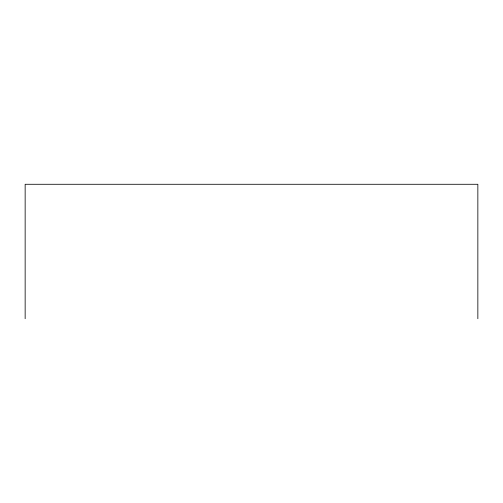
<?xml version="1.0" encoding="UTF-8"?>
<svg xmlns="http://www.w3.org/2000/svg" width="503" height="503" viewBox="0 0 503 503"><rect width="100%" height="100%" fill="white"/><g stroke="black" fill="none" stroke-linecap="round" stroke-linejoin="round"><path stroke-width="0.75" d="M477.85 318.72L477.85 184.28L25.15 184.28L25.15 318.72"/></g></svg>
